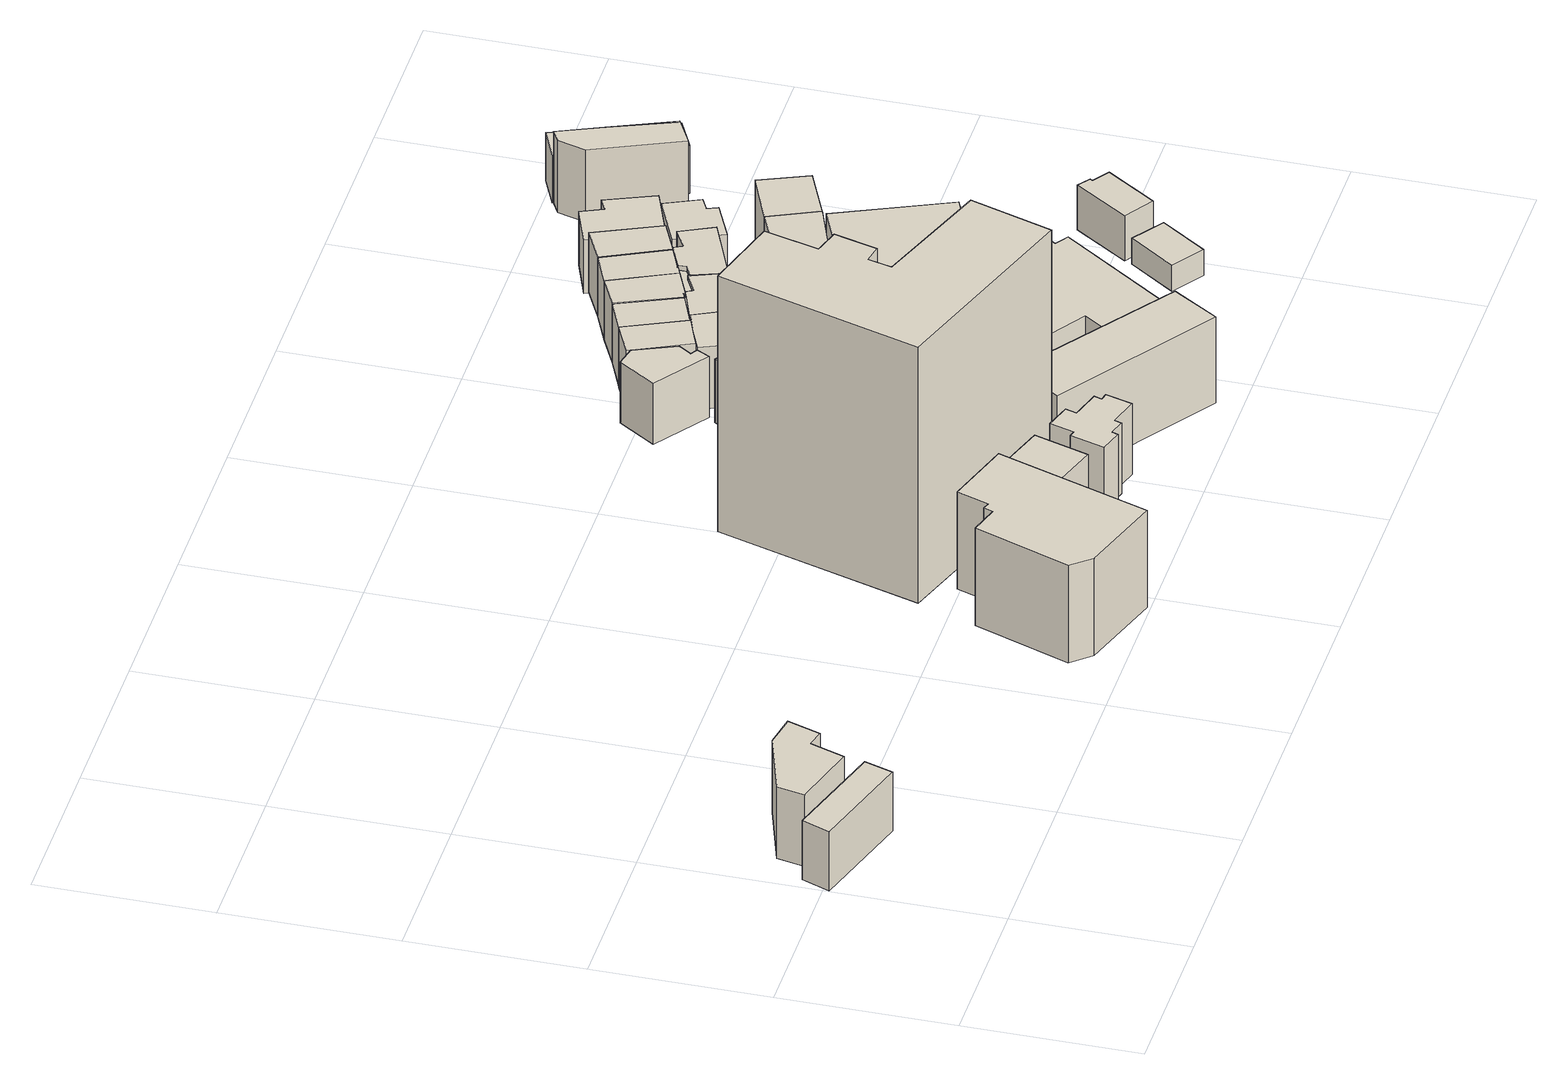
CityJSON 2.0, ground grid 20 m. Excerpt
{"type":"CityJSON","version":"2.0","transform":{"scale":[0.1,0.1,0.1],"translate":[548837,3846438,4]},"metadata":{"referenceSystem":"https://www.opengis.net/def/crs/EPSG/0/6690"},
"CityObjects":{
"building1":{"type":"Building","attributes":{"計測周辺長":32.54,"1/2500図郭":2,"区名":"東淀川区","町丁目名称":"相川１丁目","街区番号":10,"class":"3001","usage":"411","measuredHeight":7.5,"storeysAboveGround":2,"BuildingDetailAttribute.buildingRoofEdgeArea":43.2,"BuildingDetailAttribute.buildingStructureType":"601","BuildingDetailAttribute.buildingStructureOrgType":"1","BuildingDetailAttribute.detailedUsage":"1110","BuildingDetailAttribute.specifiedBuildingCoverageRate":0.6,"BuildingDetailAttribute.surveyYear":2017,"BuildingRiverFloodingRiskAttribute.description":"1","BuildingRiverFloodingRiskAttribute.rank":"2","BuildingRiverFloodingRiskAttribute.depth":2.46,"BuildingRiverFloodingRiskAttribute.adminType":"1","BuildingRiverFloodingRiskAttribute.scale":"2","BuildingRiverFloodingRiskAttribute.duration":167.23,"BuildingIDAttribute.prefecture":"27","BuildingIDAttribute.city":"27114"},"geometry":[{"type":"Solid","lod":"1","boundaries":[[[[0,1,2,3]],[[2,4,5,3]],[[1,6,4,2]],[[0,7,6,1]],[[3,5,7,0]],[[4,6,7,5]]]]}]},
"building2":{"type":"Building","attributes":{"計測周辺長":33.9,"1/2500図郭":2,"区名":"東淀川区","町丁目名称":"相川１丁目","街区番号":10,"class":"3002","usage":"411","measuredHeight":9.1,"storeysAboveGround":3,"BuildingDetailAttribute.buildingRoofEdgeArea":59.57,"BuildingDetailAttribute.buildingStructureType":"603","BuildingDetailAttribute.buildingStructureOrgType":"3","BuildingDetailAttribute.detailedUsage":"1110","BuildingDetailAttribute.specifiedBuildingCoverageRate":0.6,"BuildingDetailAttribute.surveyYear":2017,"BuildingRiverFloodingRiskAttribute.description":"1","BuildingRiverFloodingRiskAttribute.rank":"2","BuildingRiverFloodingRiskAttribute.depth":2.46,"BuildingRiverFloodingRiskAttribute.adminType":"1","BuildingRiverFloodingRiskAttribute.scale":"2","BuildingRiverFloodingRiskAttribute.duration":167.23,"BuildingIDAttribute.prefecture":"27","BuildingIDAttribute.city":"27114"},"geometry":[{"type":"Solid","lod":"1","boundaries":[[[[8,9,10,11,12,13,14]],[[13,15,16,14]],[[12,17,15,13]],[[11,18,17,12]],[[10,19,18,11]],[[9,20,19,10]],[[8,21,20,9]],[[14,16,21,8]],[[15,17,18,19,20,21,16]]]]}]},
"building3":{"type":"Building","attributes":{"計測周辺長":61.38,"1/2500図郭":2,"区名":"東淀川区","町丁目名称":"相川２丁目","街区番号":23,"class":"3002","usage":"412","measuredHeight":12.4,"storeysAboveGround":4,"BuildingDetailAttribute.buildingRoofEdgeArea":212.3,"BuildingDetailAttribute.buildingStructureType":"603","BuildingDetailAttribute.buildingStructureOrgType":"3","BuildingDetailAttribute.detailedUsage":"1130","BuildingDetailAttribute.specifiedBuildingCoverageRate":0.6,"BuildingDetailAttribute.surveyYear":2017,"BuildingRiverFloodingRiskAttribute.description":"1","BuildingRiverFloodingRiskAttribute.rank":"2","BuildingRiverFloodingRiskAttribute.depth":2.95,"BuildingRiverFloodingRiskAttribute.adminType":"1","BuildingRiverFloodingRiskAttribute.scale":"2","BuildingRiverFloodingRiskAttribute.duration":176.85,"BuildingIDAttribute.prefecture":"27","BuildingIDAttribute.city":"27114"},"geometry":[{"type":"Solid","lod":"1","boundaries":[[[[22,23,24,25,26,27,28,29,30]],[[29,31,32,30]],[[28,33,31,29]],[[27,34,33,28]],[[26,35,34,27]],[[25,36,35,26]],[[24,37,36,25]],[[23,38,37,24]],[[22,39,38,23]],[[30,32,39,22]],[[31,33,34,35,36,37,38,39,32]]]]}]},
"building4":{"type":"Building","attributes":{"計測周辺長":27.51,"1/2500図郭":2,"区名":"東淀川区","町丁目名称":"相川２丁目","街区番号":23,"class":"3001","usage":"411","measuredHeight":9.4,"storeysAboveGround":3,"BuildingDetailAttribute.buildingRoofEdgeArea":47.23,"BuildingDetailAttribute.buildingStructureType":"610","BuildingDetailAttribute.buildingStructureOrgType":"2","BuildingDetailAttribute.detailedUsage":"1110","BuildingDetailAttribute.specifiedBuildingCoverageRate":0.6,"BuildingDetailAttribute.surveyYear":2017,"BuildingRiverFloodingRiskAttribute.description":"1","BuildingRiverFloodingRiskAttribute.rank":"2","BuildingRiverFloodingRiskAttribute.depth":2.95,"BuildingRiverFloodingRiskAttribute.adminType":"1","BuildingRiverFloodingRiskAttribute.scale":"2","BuildingRiverFloodingRiskAttribute.duration":176.85,"BuildingIDAttribute.prefecture":"27","BuildingIDAttribute.city":"27114"},"geometry":[{"type":"Solid","lod":"1","boundaries":[[[[40,41,42,43]],[[42,44,45,43]],[[41,46,44,42]],[[40,47,46,41]],[[43,45,47,40]],[[44,46,47,45]]]]}]},
"building5":{"type":"Building","attributes":{"計測周辺長":103.84,"1/2500図郭":2,"区名":"東淀川区","町丁目名称":"相川２丁目","街区番号":23,"class":"3002","usage":"412","measuredHeight":32.6,"storeysAboveGround":7,"BuildingDetailAttribute.buildingRoofEdgeArea":420.22,"BuildingDetailAttribute.buildingStructureType":"603","BuildingDetailAttribute.buildingStructureOrgType":"3","BuildingDetailAttribute.detailedUsage":"1130","BuildingDetailAttribute.specifiedBuildingCoverageRate":0.6,"BuildingDetailAttribute.surveyYear":2017,"BuildingRiverFloodingRiskAttribute.description":"1","BuildingRiverFloodingRiskAttribute.rank":"2","BuildingRiverFloodingRiskAttribute.depth":2.82,"BuildingRiverFloodingRiskAttribute.adminType":"1","BuildingRiverFloodingRiskAttribute.scale":"2","BuildingRiverFloodingRiskAttribute.duration":172.45,"BuildingIDAttribute.prefecture":"27","BuildingIDAttribute.city":"27114"},"geometry":[{"type":"Solid","lod":"1","boundaries":[[[[48,49,50,51,52,53,54,55,56,57]],[[56,58,59,57]],[[55,60,58,56]],[[54,61,60,55]],[[53,62,61,54]],[[52,63,62,53]],[[51,64,63,52]],[[50,65,64,51]],[[49,66,65,50]],[[48,67,66,49]],[[57,59,67,48]],[[58,60,61,62,63,64,65,66,67,59]]]]}]},
"building6":{"type":"Building","attributes":{"計測周辺長":30.79,"1/2500図郭":2,"区名":"東淀川区","町丁目名称":"相川２丁目","街区番号":23,"class":"3001","usage":"411","measuredHeight":9.1,"storeysAboveGround":3,"BuildingDetailAttribute.buildingRoofEdgeArea":42.51,"BuildingDetailAttribute.buildingStructureType":"610","BuildingDetailAttribute.buildingStructureOrgType":"2","BuildingDetailAttribute.detailedUsage":"1110","BuildingDetailAttribute.specifiedBuildingCoverageRate":0.6,"BuildingDetailAttribute.surveyYear":2017,"BuildingRiverFloodingRiskAttribute.description":"1","BuildingRiverFloodingRiskAttribute.rank":"2","BuildingRiverFloodingRiskAttribute.depth":2.62,"BuildingRiverFloodingRiskAttribute.adminType":"1","BuildingRiverFloodingRiskAttribute.scale":"2","BuildingRiverFloodingRiskAttribute.duration":159.2,"BuildingIDAttribute.prefecture":"27","BuildingIDAttribute.city":"27114"},"geometry":[{"type":"Solid","lod":"1","boundaries":[[[[68,69,70,71,72,73,74,75,76,77,78,79,80,81]],[[80,82,83,81]],[[79,84,82,80]],[[78,85,84,79]],[[77,86,85,78]],[[76,87,86,77]],[[75,88,87,76]],[[74,89,88,75]],[[73,90,89,74]],[[72,91,90,73]],[[71,92,91,72]],[[70,93,92,71]],[[69,94,93,70]],[[68,95,94,69]],[[81,83,95,68]],[[82,84,85,86,87,88,89,90,91,92,93,94,95,83]]]]}]},
"building7":{"type":"Building","attributes":{"計測周辺長":27.75,"1/2500図郭":2,"区名":"東淀川区","町丁目名称":"相川２丁目","街区番号":23,"class":"3001","usage":"411","measuredHeight":7.8,"storeysAboveGround":3,"BuildingDetailAttribute.buildingRoofEdgeArea":41.44,"BuildingDetailAttribute.buildingStructureType":"601","BuildingDetailAttribute.buildingStructureOrgType":"1","BuildingDetailAttribute.detailedUsage":"1110","BuildingDetailAttribute.specifiedBuildingCoverageRate":0.6,"BuildingDetailAttribute.surveyYear":2017,"BuildingRiverFloodingRiskAttribute.description":"1","BuildingRiverFloodingRiskAttribute.rank":"2","BuildingRiverFloodingRiskAttribute.depth":2.48,"BuildingRiverFloodingRiskAttribute.adminType":"1","BuildingRiverFloodingRiskAttribute.scale":"2","BuildingRiverFloodingRiskAttribute.duration":145.18,"BuildingIDAttribute.prefecture":"27","BuildingIDAttribute.city":"27114"},"geometry":[{"type":"Solid","lod":"1","boundaries":[[[[96,97,98,99]],[[98,100,101,99]],[[97,102,100,98]],[[96,103,102,97]],[[99,101,103,96]],[[100,102,103,101]]]]}]},
"building8":{"type":"Building","attributes":{"計測周辺長":56.74,"1/2500図郭":2,"区名":"東淀川区","町丁目名称":"相川２丁目","街区番号":23,"class":"3002","usage":"412","measuredHeight":11,"storeysAboveGround":4,"BuildingDetailAttribute.buildingRoofEdgeArea":141.84,"BuildingDetailAttribute.buildingStructureType":"603","BuildingDetailAttribute.buildingStructureOrgType":"3","BuildingDetailAttribute.detailedUsage":"1130","BuildingDetailAttribute.specifiedBuildingCoverageRate":0.6,"BuildingDetailAttribute.surveyYear":2017,"BuildingRiverFloodingRiskAttribute.description":"1","BuildingRiverFloodingRiskAttribute.rank":"2","BuildingRiverFloodingRiskAttribute.depth":2.62,"BuildingRiverFloodingRiskAttribute.adminType":"1","BuildingRiverFloodingRiskAttribute.scale":"2","BuildingRiverFloodingRiskAttribute.duration":159.2,"BuildingIDAttribute.prefecture":"27","BuildingIDAttribute.city":"27114"},"geometry":[{"type":"Solid","lod":"1","boundaries":[[[[104,105,106,107]],[[106,108,109,107]],[[105,110,108,106]],[[104,111,110,105]],[[107,109,111,104]],[[108,110,111,109]]]]}]},
"building9":{"type":"Building","attributes":{"計測周辺長":24.74,"1/2500図郭":2,"区名":"東淀川区","町丁目名称":"相川２丁目","街区番号":23,"class":"3001","usage":"411","measuredHeight":7.8,"storeysAboveGround":3,"BuildingDetailAttribute.buildingRoofEdgeArea":34.69,"BuildingDetailAttribute.buildingStructureType":"601","BuildingDetailAttribute.buildingStructureOrgType":"1","BuildingDetailAttribute.detailedUsage":"1110","BuildingDetailAttribute.specifiedBuildingCoverageRate":0.6,"BuildingDetailAttribute.surveyYear":2017,"BuildingRiverFloodingRiskAttribute.description":"1","BuildingRiverFloodingRiskAttribute.rank":"2","BuildingRiverFloodingRiskAttribute.depth":2.55,"BuildingRiverFloodingRiskAttribute.adminType":"1","BuildingRiverFloodingRiskAttribute.scale":"2","BuildingRiverFloodingRiskAttribute.duration":152.02,"BuildingIDAttribute.prefecture":"27","BuildingIDAttribute.city":"27114"},"geometry":[{"type":"Solid","lod":"1","boundaries":[[[[112,113,114,115,116,117,118]],[[117,119,120,118]],[[116,121,119,117]],[[115,122,121,116]],[[114,123,122,115]],[[113,124,123,114]],[[112,125,124,113]],[[118,120,125,112]],[[119,121,122,123,124,125,120]]]]}]},
"building10":{"type":"Building","attributes":{"計測周辺長":27.75,"1/2500図郭":2,"区名":"東淀川区","町丁目名称":"相川２丁目","街区番号":23,"class":"3001","usage":"411","measuredHeight":8,"storeysAboveGround":3,"BuildingDetailAttribute.buildingRoofEdgeArea":43.68,"BuildingDetailAttribute.buildingStructureType":"601","BuildingDetailAttribute.buildingStructureOrgType":"1","BuildingDetailAttribute.detailedUsage":"1110","BuildingDetailAttribute.specifiedBuildingCoverageRate":0.6,"BuildingDetailAttribute.surveyYear":2017,"BuildingRiverFloodingRiskAttribute.description":"1","BuildingRiverFloodingRiskAttribute.rank":"2","BuildingRiverFloodingRiskAttribute.depth":2.48,"BuildingRiverFloodingRiskAttribute.adminType":"1","BuildingRiverFloodingRiskAttribute.scale":"2","BuildingRiverFloodingRiskAttribute.duration":145.18,"BuildingIDAttribute.prefecture":"27","BuildingIDAttribute.city":"27114"},"geometry":[{"type":"Solid","lod":"1","boundaries":[[[[126,127,128,129,130,131,132,133,134,135,136]],[[135,137,138,136]],[[134,139,137,135]],[[133,140,139,134]],[[132,141,140,133]],[[131,142,141,132]],[[130,143,142,131]],[[129,144,143,130]],[[128,145,144,129]],[[127,146,145,128]],[[126,147,146,127]],[[136,138,147,126]],[[137,139,140,141,142,143,144,145,146,147,138]]]]}]},
"building11":{"type":"Building","attributes":{"計測周辺長":30.81,"1/2500図郭":2,"区名":"東淀川区","町丁目名称":"相川２丁目","街区番号":23,"class":"3001","usage":"411","measuredHeight":7.9,"storeysAboveGround":3,"BuildingDetailAttribute.buildingRoofEdgeArea":53.38,"BuildingDetailAttribute.buildingStructureType":"601","BuildingDetailAttribute.buildingStructureOrgType":"1","BuildingDetailAttribute.detailedUsage":"1110","BuildingDetailAttribute.specifiedBuildingCoverageRate":0.6,"BuildingDetailAttribute.surveyYear":2017,"BuildingRiverFloodingRiskAttribute.description":"1","BuildingRiverFloodingRiskAttribute.rank":"2","BuildingRiverFloodingRiskAttribute.depth":2.48,"BuildingRiverFloodingRiskAttribute.adminType":"1","BuildingRiverFloodingRiskAttribute.scale":"2","BuildingRiverFloodingRiskAttribute.duration":145.18,"BuildingIDAttribute.prefecture":"27","BuildingIDAttribute.city":"27114"},"geometry":[{"type":"Solid","lod":"1","boundaries":[[[[148,149,150,151,152,153]],[[152,154,155,153]],[[151,156,154,152]],[[150,157,156,151]],[[149,158,157,150]],[[148,159,158,149]],[[153,155,159,148]],[[154,156,157,158,159,155]]]]}]},
"building12":{"type":"Building","attributes":{"計測周辺長":23.54,"1/2500図郭":2,"区名":"東淀川区","町丁目名称":"相川２丁目","街区番号":23,"class":"3001","usage":"411","measuredHeight":7.7,"storeysAboveGround":3,"BuildingDetailAttribute.buildingRoofEdgeArea":32.24,"BuildingDetailAttribute.buildingStructureType":"601","BuildingDetailAttribute.buildingStructureOrgType":"1","BuildingDetailAttribute.detailedUsage":"1110","BuildingDetailAttribute.specifiedBuildingCoverageRate":0.6,"BuildingDetailAttribute.surveyYear":2017,"BuildingRiverFloodingRiskAttribute.description":"1","BuildingRiverFloodingRiskAttribute.rank":"2","BuildingRiverFloodingRiskAttribute.depth":2.55,"BuildingRiverFloodingRiskAttribute.adminType":"1","BuildingRiverFloodingRiskAttribute.scale":"2","BuildingRiverFloodingRiskAttribute.duration":152.02,"BuildingIDAttribute.prefecture":"27","BuildingIDAttribute.city":"27114"},"geometry":[{"type":"Solid","lod":"1","boundaries":[[[[160,161,162,163,164]],[[163,165,166,164]],[[162,167,165,163]],[[161,168,167,162]],[[160,169,168,161]],[[164,166,169,160]],[[165,167,168,169,166]]]]}]},
"building13":{"type":"Building","attributes":{"計測周辺長":25.63,"1/2500図郭":2,"区名":"東淀川区","町丁目名称":"相川２丁目","街区番号":23,"class":"3001","usage":"411","measuredHeight":7.9,"storeysAboveGround":3,"BuildingDetailAttribute.buildingRoofEdgeArea":42.28,"BuildingDetailAttribute.buildingStructureType":"601","BuildingDetailAttribute.buildingStructureOrgType":"1","BuildingDetailAttribute.detailedUsage":"1110","BuildingDetailAttribute.specifiedBuildingCoverageRate":0.6,"BuildingDetailAttribute.surveyYear":2017,"BuildingRiverFloodingRiskAttribute.description":"1","BuildingRiverFloodingRiskAttribute.rank":"2","BuildingRiverFloodingRiskAttribute.depth":2.55,"BuildingRiverFloodingRiskAttribute.adminType":"1","BuildingRiverFloodingRiskAttribute.scale":"2","BuildingRiverFloodingRiskAttribute.duration":152.02,"BuildingIDAttribute.prefecture":"27","BuildingIDAttribute.city":"27114"},"geometry":[{"type":"Solid","lod":"1","boundaries":[[[[170,171,172,173,174,175,176,177,178]],[[177,179,180,178]],[[176,181,179,177]],[[175,182,181,176]],[[174,183,182,175]],[[173,184,183,174]],[[172,185,184,173]],[[171,186,185,172]],[[170,187,186,171]],[[178,180,187,170]],[[179,181,182,183,184,185,186,187,180]]]]}]},
"building14":{"type":"Building","attributes":{"計測周辺長":99.12,"1/2500図郭":2,"区名":"東淀川区","町丁目名称":"相川２丁目","街区番号":23,"class":"3002","usage":"412","measuredHeight":9.7,"storeysAboveGround":4,"BuildingDetailAttribute.buildingRoofEdgeArea":322.38,"BuildingDetailAttribute.buildingStructureType":"603","BuildingDetailAttribute.buildingStructureOrgType":"3","BuildingDetailAttribute.detailedUsage":"1130","BuildingDetailAttribute.specifiedBuildingCoverageRate":0.6,"BuildingDetailAttribute.surveyYear":2017,"BuildingRiverFloodingRiskAttribute.description":"1","BuildingRiverFloodingRiskAttribute.rank":"2","BuildingRiverFloodingRiskAttribute.depth":2.66,"BuildingRiverFloodingRiskAttribute.adminType":"1","BuildingRiverFloodingRiskAttribute.scale":"2","BuildingRiverFloodingRiskAttribute.duration":161.52,"BuildingIDAttribute.prefecture":"27","BuildingIDAttribute.city":"27114"},"geometry":[{"type":"Solid","lod":"1","boundaries":[[[[188,189,190,191,192,193,194,195,196,197,198,199,200,201,202,203]],[[202,204,205,203]],[[201,206,204,202]],[[200,207,206,201]],[[199,208,207,200]],[[198,209,208,199]],[[197,210,209,198]],[[196,211,210,197]],[[195,212,211,196]],[[194,213,212,195]],[[193,214,213,194]],[[192,215,214,193]],[[191,216,215,192]],[[190,217,216,191]],[[189,218,217,190]],[[188,219,218,189]],[[203,205,219,188]],[[204,206,207,208,209,210,211,212,213,214,215,216,217,218,219,205]]]]}]},
"building15":{"type":"Building","attributes":{"計測周辺長":30.32,"1/2500図郭":2,"区名":"東淀川区","町丁目名称":"相川２丁目","街区番号":23,"class":"3001","usage":"411","measuredHeight":7.5,"storeysAboveGround":3,"BuildingDetailAttribute.buildingRoofEdgeArea":33.68,"BuildingDetailAttribute.buildingStructureType":"601","BuildingDetailAttribute.buildingStructureOrgType":"1","BuildingDetailAttribute.detailedUsage":"1110","BuildingDetailAttribute.specifiedBuildingCoverageRate":0.6,"BuildingDetailAttribute.surveyYear":2017,"BuildingRiverFloodingRiskAttribute.description":"1","BuildingRiverFloodingRiskAttribute.rank":"2","BuildingRiverFloodingRiskAttribute.depth":2.55,"BuildingRiverFloodingRiskAttribute.adminType":"1","BuildingRiverFloodingRiskAttribute.scale":"2","BuildingRiverFloodingRiskAttribute.duration":152.02,"BuildingIDAttribute.prefecture":"27","BuildingIDAttribute.city":"27114"},"geometry":[{"type":"Solid","lod":"1","boundaries":[[[[220,221,178,222,223]],[[222,224,225,223]],[[178,226,224,222]],[[221,227,226,178]],[[220,228,227,221]],[[223,225,228,220]],[[224,226,227,228,225]]]]}]},
"building16":{"type":"Building","attributes":{"class":"3001","measuredHeight":7.4,"BuildingDetailAttribute.specifiedBuildingCoverageRate":0.6,"BuildingDetailAttribute.surveyYear":2017,"BuildingRiverFloodingRiskAttribute.description":"1","BuildingRiverFloodingRiskAttribute.rank":"2","BuildingRiverFloodingRiskAttribute.depth":2.55,"BuildingRiverFloodingRiskAttribute.adminType":"1","BuildingRiverFloodingRiskAttribute.scale":"2","BuildingRiverFloodingRiskAttribute.duration":152.02,"BuildingIDAttribute.prefecture":"27","BuildingIDAttribute.city":"27114"},"geometry":[{"type":"Solid","lod":"1","boundaries":[[[[229,230,231,232,233]],[[232,227,228,233]],[[231,226,227,232]],[[230,234,226,231]],[[229,235,234,230]],[[233,228,235,229]],[[227,226,234,235,228]]]]}]},
"building17":{"type":"Building","attributes":{"計測周辺長":27.04,"1/2500図郭":2,"区名":"東淀川区","町丁目名称":"相川２丁目","街区番号":23,"class":"3001","usage":"411","measuredHeight":8,"storeysAboveGround":3,"BuildingDetailAttribute.buildingRoofEdgeArea":45.06,"BuildingDetailAttribute.buildingStructureType":"601","BuildingDetailAttribute.buildingStructureOrgType":"1","BuildingDetailAttribute.detailedUsage":"1110","BuildingDetailAttribute.specifiedBuildingCoverageRate":0.6,"BuildingDetailAttribute.surveyYear":2017,"BuildingRiverFloodingRiskAttribute.description":"1","BuildingRiverFloodingRiskAttribute.rank":"2","BuildingRiverFloodingRiskAttribute.depth":2.48,"BuildingRiverFloodingRiskAttribute.adminType":"1","BuildingRiverFloodingRiskAttribute.scale":"2","BuildingRiverFloodingRiskAttribute.duration":145.18,"BuildingIDAttribute.prefecture":"27","BuildingIDAttribute.city":"27114"},"geometry":[{"type":"Solid","lod":"1","boundaries":[[[[236,237,238,239]],[[238,240,241,239]],[[237,242,240,238]],[[236,243,242,237]],[[239,241,243,236]],[[240,242,243,241]]]]}]},
"building18":{"type":"Building","attributes":{"計測周辺長":26.14,"1/2500図郭":2,"区名":"東淀川区","町丁目名称":"相川２丁目","街区番号":23,"class":"3001","usage":"411","measuredHeight":7.7,"storeysAboveGround":3,"BuildingDetailAttribute.buildingRoofEdgeArea":32.62,"BuildingDetailAttribute.buildingStructureType":"601","BuildingDetailAttribute.buildingStructureOrgType":"1","BuildingDetailAttribute.detailedUsage":"1110","BuildingDetailAttribute.specifiedBuildingCoverageRate":0.6,"BuildingDetailAttribute.surveyYear":2017,"BuildingRiverFloodingRiskAttribute.description":"1","BuildingRiverFloodingRiskAttribute.rank":"2","BuildingRiverFloodingRiskAttribute.depth":2.55,"BuildingRiverFloodingRiskAttribute.adminType":"1","BuildingRiverFloodingRiskAttribute.scale":"2","BuildingRiverFloodingRiskAttribute.duration":152.02,"BuildingIDAttribute.prefecture":"27","BuildingIDAttribute.city":"27114"},"geometry":[{"type":"Solid","lod":"1","boundaries":[[[[244,245,246,247,248,249,250,251,252,230,229]],[[230,253,254,229]],[[252,255,253,230]],[[251,256,255,252]],[[250,257,256,251]],[[249,258,257,250]],[[248,259,258,249]],[[247,260,259,248]],[[246,261,260,247]],[[245,262,261,246]],[[244,263,262,245]],[[229,254,263,244]],[[253,255,256,257,258,259,260,261,262,263,254]]]]}]},
"building19":{"type":"Building","attributes":{"class":"3003","BuildingDetailAttribute.specifiedBuildingCoverageRate":0.6,"BuildingDetailAttribute.surveyYear":2017,"BuildingRiverFloodingRiskAttribute.description":"1","BuildingRiverFloodingRiskAttribute.rank":"2","BuildingRiverFloodingRiskAttribute.depth":2.48,"BuildingRiverFloodingRiskAttribute.adminType":"1","BuildingRiverFloodingRiskAttribute.scale":"2","BuildingRiverFloodingRiskAttribute.duration":145.18,"BuildingIDAttribute.prefecture":"27","BuildingIDAttribute.city":"27114"},"geometry":[{"type":"Solid","lod":"1","boundaries":[[[[264,265,266,267,268,269]],[[268,270,271,269]],[[267,272,270,268]],[[266,273,272,267]],[[265,274,273,266]],[[264,275,274,265]],[[269,271,275,264]],[[270,272,273,274,275,271]]]]}]},
"building20":{"type":"Building","attributes":{"class":"3001","BuildingDetailAttribute.specifiedBuildingCoverageRate":0.6,"BuildingDetailAttribute.surveyYear":2017,"BuildingRiverFloodingRiskAttribute.description":"1","BuildingRiverFloodingRiskAttribute.rank":"2","BuildingRiverFloodingRiskAttribute.depth":2.52,"BuildingRiverFloodingRiskAttribute.adminType":"1","BuildingRiverFloodingRiskAttribute.scale":"2","BuildingRiverFloodingRiskAttribute.duration":149.13,"BuildingIDAttribute.prefecture":"27","BuildingIDAttribute.city":"27114"},"geometry":[{"type":"Solid","lod":"1","boundaries":[[[[276,277,278,279]],[[278,280,281,279]],[[277,282,280,278]],[[276,283,282,277]],[[279,281,283,276]],[[280,282,283,281]]]]}]},
"building21":{"type":"Building","attributes":{"計測周辺長":24.27,"1/2500図郭":2,"区名":"東淀川区","町丁目名称":"相川２丁目","街区番号":23,"class":"3001","usage":"411","measuredHeight":7.6,"storeysAboveGround":3,"BuildingDetailAttribute.buildingRoofEdgeArea":33.39,"BuildingDetailAttribute.buildingStructureType":"601","BuildingDetailAttribute.buildingStructureOrgType":"1","BuildingDetailAttribute.detailedUsage":"1110","BuildingDetailAttribute.specifiedBuildingCoverageRate":0.6,"BuildingDetailAttribute.surveyYear":2017,"BuildingRiverFloodingRiskAttribute.description":"1","BuildingRiverFloodingRiskAttribute.rank":"2","BuildingRiverFloodingRiskAttribute.depth":2.55,"BuildingRiverFloodingRiskAttribute.adminType":"1","BuildingRiverFloodingRiskAttribute.scale":"2","BuildingRiverFloodingRiskAttribute.duration":152.02,"BuildingIDAttribute.prefecture":"27","BuildingIDAttribute.city":"27114"},"geometry":[{"type":"Solid","lod":"1","boundaries":[[[[284,285,286,220,223,287]],[[223,288,289,287]],[[220,290,288,223]],[[286,291,290,220]],[[285,292,291,286]],[[284,293,292,285]],[[287,289,293,284]],[[288,290,291,292,293,289]]]]}]},
"building22":{"type":"Building","attributes":{"計測周辺長":26.14,"1/2500図郭":2,"区名":"東淀川区","町丁目名称":"相川２丁目","街区番号":23,"class":"3001","usage":"411","measuredHeight":7.1,"storeysAboveGround":3,"BuildingDetailAttribute.buildingRoofEdgeArea":32.62,"BuildingDetailAttribute.buildingStructureType":"601","BuildingDetailAttribute.buildingStructureOrgType":"1","BuildingDetailAttribute.detailedUsage":"1110","BuildingDetailAttribute.specifiedBuildingCoverageRate":0.6,"BuildingDetailAttribute.surveyYear":2017,"BuildingRiverFloodingRiskAttribute.description":"1","BuildingRiverFloodingRiskAttribute.rank":"2","BuildingRiverFloodingRiskAttribute.depth":2.55,"BuildingRiverFloodingRiskAttribute.adminType":"1","BuildingRiverFloodingRiskAttribute.scale":"2","BuildingRiverFloodingRiskAttribute.duration":152.02,"BuildingIDAttribute.prefecture":"27","BuildingIDAttribute.city":"27114"},"geometry":[{"type":"Solid","lod":"1","boundaries":[[[[294,295,247,246,245,244,296]],[[244,297,298,296]],[[245,299,297,244]],[[246,300,299,245]],[[247,301,300,246]],[[295,302,301,247]],[[294,303,302,295]],[[296,298,303,294]],[[297,299,300,301,302,303,298]]]]}]},
"building23":{"type":"Building","attributes":{"計測周辺長":22.55,"1/2500図郭":2,"区名":"東淀川区","町丁目名称":"相川２丁目","街区番号":23,"class":"3001","usage":"411","measuredHeight":8.1,"storeysAboveGround":3,"BuildingDetailAttribute.buildingRoofEdgeArea":33.22,"BuildingDetailAttribute.buildingStructureType":"601","BuildingDetailAttribute.buildingStructureOrgType":"1","BuildingDetailAttribute.detailedUsage":"1110","BuildingDetailAttribute.specifiedBuildingCoverageRate":0.6,"BuildingDetailAttribute.surveyYear":2017,"BuildingRiverFloodingRiskAttribute.description":"1","BuildingRiverFloodingRiskAttribute.rank":"2","BuildingRiverFloodingRiskAttribute.depth":2.48,"BuildingRiverFloodingRiskAttribute.adminType":"1","BuildingRiverFloodingRiskAttribute.scale":"2","BuildingRiverFloodingRiskAttribute.duration":145.18,"BuildingIDAttribute.prefecture":"27","BuildingIDAttribute.city":"27114"},"geometry":[{"type":"Solid","lod":"1","boundaries":[[[[304,238,305,306,307]],[[306,308,309,307]],[[305,310,308,306]],[[238,311,310,305]],[[304,312,311,238]],[[307,309,312,304]],[[308,310,311,312,309]]]]}]},
"building24":{"type":"Building","attributes":{"計測周辺長":24.62,"1/2500図郭":2,"区名":"東淀川区","町丁目名称":"相川２丁目","街区番号":23,"class":"3001","usage":"411","measuredHeight":7.5,"storeysAboveGround":3,"BuildingDetailAttribute.buildingRoofEdgeArea":34.69,"BuildingDetailAttribute.buildingStructureType":"601","BuildingDetailAttribute.buildingStructureOrgType":"1","BuildingDetailAttribute.detailedUsage":"1110","BuildingDetailAttribute.specifiedBuildingCoverageRate":0.6,"BuildingDetailAttribute.surveyYear":2017,"BuildingRiverFloodingRiskAttribute.description":"1","BuildingRiverFloodingRiskAttribute.rank":"2","BuildingRiverFloodingRiskAttribute.depth":2.55,"BuildingRiverFloodingRiskAttribute.adminType":"1","BuildingRiverFloodingRiskAttribute.scale":"2","BuildingRiverFloodingRiskAttribute.duration":152.02,"BuildingIDAttribute.prefecture":"27","BuildingIDAttribute.city":"27114"},"geometry":[{"type":"Solid","lod":"1","boundaries":[[[[313,314,315,284,287,316]],[[287,317,318,316]],[[284,319,317,287]],[[315,320,319,284]],[[314,321,320,315]],[[313,322,321,314]],[[316,318,322,313]],[[317,319,320,321,322,318]]]]}]},
"building25":{"type":"Building","attributes":{"計測周辺長":26.31,"1/2500図郭":2,"区名":"東淀川区","町丁目名称":"相川２丁目","街区番号":23,"class":"3001","usage":"411","measuredHeight":7.7,"storeysAboveGround":3,"BuildingDetailAttribute.buildingRoofEdgeArea":36.92,"BuildingDetailAttribute.buildingStructureType":"601","BuildingDetailAttribute.buildingStructureOrgType":"1","BuildingDetailAttribute.detailedUsage":"1110","BuildingDetailAttribute.specifiedBuildingCoverageRate":0.6,"BuildingDetailAttribute.surveyYear":2017,"BuildingRiverFloodingRiskAttribute.description":"1","BuildingRiverFloodingRiskAttribute.rank":"2","BuildingRiverFloodingRiskAttribute.depth":2.6,"BuildingRiverFloodingRiskAttribute.adminType":"1","BuildingRiverFloodingRiskAttribute.scale":"2","BuildingRiverFloodingRiskAttribute.duration":156.68,"BuildingIDAttribute.prefecture":"27","BuildingIDAttribute.city":"27114"},"geometry":[{"type":"Solid","lod":"1","boundaries":[[[[323,324,325,326,249,247,295,294]],[[295,327,328,294]],[[247,260,327,295]],[[249,258,260,247]],[[326,329,258,249]],[[325,330,329,326]],[[324,331,330,325]],[[323,332,331,324]],[[294,328,332,323]],[[327,260,258,329,330,331,332,328]]]]}]},
"building26":{"type":"Building","attributes":{"計測周辺長":24.92,"1/2500図郭":2,"区名":"東淀川区","町丁目名称":"相川２丁目","街区番号":23,"class":"3001","usage":"411","measuredHeight":7.6,"storeysAboveGround":3,"BuildingDetailAttribute.buildingRoofEdgeArea":35.46,"BuildingDetailAttribute.buildingStructureType":"601","BuildingDetailAttribute.buildingStructureOrgType":"1","BuildingDetailAttribute.detailedUsage":"1110","BuildingDetailAttribute.specifiedBuildingCoverageRate":0.6,"BuildingDetailAttribute.surveyYear":2017,"BuildingRiverFloodingRiskAttribute.description":"1","BuildingRiverFloodingRiskAttribute.rank":"2","BuildingRiverFloodingRiskAttribute.depth":2.6,"BuildingRiverFloodingRiskAttribute.adminType":"1","BuildingRiverFloodingRiskAttribute.scale":"2","BuildingRiverFloodingRiskAttribute.duration":156.68,"BuildingIDAttribute.prefecture":"27","BuildingIDAttribute.city":"27114"},"geometry":[{"type":"Solid","lod":"1","boundaries":[[[[333,313,316,334]],[[316,335,336,334]],[[313,337,335,316]],[[333,338,337,313]],[[334,336,338,333]],[[335,337,338,336]]]]}]},
"building27":{"type":"Building","attributes":{"計測周辺長":26.73,"1/2500図郭":2,"区名":"東淀川区","町丁目名称":"相川２丁目","街区番号":23,"class":"3001","usage":"411","measuredHeight":7.9,"storeysAboveGround":3,"BuildingDetailAttribute.buildingRoofEdgeArea":44.09,"BuildingDetailAttribute.buildingStructureType":"601","BuildingDetailAttribute.buildingStructureOrgType":"1","BuildingDetailAttribute.detailedUsage":"1110","BuildingDetailAttribute.specifiedBuildingCoverageRate":0.6,"BuildingDetailAttribute.surveyYear":2017,"BuildingRiverFloodingRiskAttribute.description":"1","BuildingRiverFloodingRiskAttribute.rank":"2","BuildingRiverFloodingRiskAttribute.depth":2.52,"BuildingRiverFloodingRiskAttribute.adminType":"1","BuildingRiverFloodingRiskAttribute.scale":"2","BuildingRiverFloodingRiskAttribute.duration":149.13,"BuildingIDAttribute.prefecture":"27","BuildingIDAttribute.city":"27114"},"geometry":[{"type":"Solid","lod":"1","boundaries":[[[[339,304,307,340]],[[307,341,342,340]],[[304,343,341,307]],[[339,344,343,304]],[[340,342,344,339]],[[341,343,344,342]]]]}]},
"building28":{"type":"Building","attributes":{"class":"3001","measuredHeight":7.2,"BuildingDetailAttribute.specifiedBuildingCoverageRate":0.6,"BuildingDetailAttribute.surveyYear":2017,"BuildingRiverFloodingRiskAttribute.description":"1","BuildingRiverFloodingRiskAttribute.rank":"2","BuildingRiverFloodingRiskAttribute.depth":2.52,"BuildingRiverFloodingRiskAttribute.adminType":"1","BuildingRiverFloodingRiskAttribute.scale":"2","BuildingRiverFloodingRiskAttribute.duration":149.13,"BuildingIDAttribute.prefecture":"27","BuildingIDAttribute.city":"27114"},"geometry":[{"type":"Solid","lod":"1","boundaries":[[[[345,346,347,348,349,350,351,352]],[[351,353,354,352]],[[350,355,353,351]],[[349,356,355,350]],[[348,357,356,349]],[[347,358,357,348]],[[346,359,358,347]],[[345,360,359,346]],[[352,354,360,345]],[[353,355,356,357,358,359,360,354]]]]}]},
"building29":{"type":"Building","attributes":{"class":"3001","measuredHeight":3.4,"BuildingDetailAttribute.specifiedBuildingCoverageRate":0.6,"BuildingDetailAttribute.surveyYear":2017,"BuildingRiverFloodingRiskAttribute.description":"1","BuildingRiverFloodingRiskAttribute.rank":"2","BuildingRiverFloodingRiskAttribute.depth":2.66,"BuildingRiverFloodingRiskAttribute.adminType":"1","BuildingRiverFloodingRiskAttribute.scale":"2","BuildingRiverFloodingRiskAttribute.duration":161.52,"BuildingIDAttribute.prefecture":"27","BuildingIDAttribute.city":"27114"},"geometry":[{"type":"Solid","lod":"1","boundaries":[[[[361,362,363,364]],[[363,365,366,364]],[[362,367,365,363]],[[361,368,367,362]],[[364,366,368,361]],[[365,367,368,366]]]]}]},
"building30":{"type":"Building","attributes":{"計測周辺長":24.63,"1/2500図郭":2,"区名":"東淀川区","町丁目名称":"相川２丁目","街区番号":23,"class":"3001","usage":"411","measuredHeight":6.8,"storeysAboveGround":2,"BuildingDetailAttribute.buildingRoofEdgeArea":35.72,"BuildingDetailAttribute.buildingStructureType":"601","BuildingDetailAttribute.buildingStructureOrgType":"1","BuildingDetailAttribute.detailedUsage":"1110","BuildingDetailAttribute.specifiedBuildingCoverageRate":0.6,"BuildingDetailAttribute.surveyYear":2017,"BuildingRiverFloodingRiskAttribute.description":"1","BuildingRiverFloodingRiskAttribute.rank":"2","BuildingRiverFloodingRiskAttribute.depth":2.6,"BuildingRiverFloodingRiskAttribute.adminType":"1","BuildingRiverFloodingRiskAttribute.scale":"2","BuildingRiverFloodingRiskAttribute.duration":156.68,"BuildingIDAttribute.prefecture":"27","BuildingIDAttribute.city":"27114"},"geometry":[{"type":"Solid","lod":"1","boundaries":[[[[369,370,371,372,373,374]],[[373,375,376,374]],[[372,377,375,373]],[[371,378,377,372]],[[370,379,378,371]],[[369,380,379,370]],[[374,376,380,369]],[[375,377,378,379,380,376]]]]}]},
"building31":{"type":"Building","attributes":{"計測周辺長":31.15,"1/2500図郭":2,"区名":"東淀川区","町丁目名称":"相川２丁目","街区番号":23,"class":"3001","usage":"411","measuredHeight":6.8,"storeysAboveGround":2,"BuildingDetailAttribute.buildingRoofEdgeArea":54.59,"BuildingDetailAttribute.buildingStructureType":"601","BuildingDetailAttribute.buildingStructureOrgType":"1","BuildingDetailAttribute.detailedUsage":"1110","BuildingDetailAttribute.specifiedBuildingCoverageRate":0.6,"BuildingDetailAttribute.surveyYear":2017,"BuildingRiverFloodingRiskAttribute.description":"1","BuildingRiverFloodingRiskAttribute.rank":"2","BuildingRiverFloodingRiskAttribute.depth":2.6,"BuildingRiverFloodingRiskAttribute.adminType":"1","BuildingRiverFloodingRiskAttribute.scale":"2","BuildingRiverFloodingRiskAttribute.duration":156.68,"BuildingIDAttribute.prefecture":"27","BuildingIDAttribute.city":"27114"},"geometry":[{"type":"Solid","lod":"1","boundaries":[[[[381,382,383,384,385,386,387]],[[386,388,389,387]],[[385,390,388,386]],[[384,391,390,385]],[[383,392,391,384]],[[382,393,392,383]],[[381,394,393,382]],[[387,389,394,381]],[[388,390,391,392,393,394,389]]]]}]},
"building32":{"type":"Building","attributes":{"計測周辺長":25.62,"1/2500図郭":2,"区名":"東淀川区","町丁目名称":"相川２丁目","街区番号":23,"class":"3001","usage":"411","measuredHeight":7.8,"storeysAboveGround":3,"BuildingDetailAttribute.buildingRoofEdgeArea":40.91,"BuildingDetailAttribute.buildingStructureType":"601","BuildingDetailAttribute.buildingStructureOrgType":"1","BuildingDetailAttribute.detailedUsage":"1110","BuildingDetailAttribute.specifiedBuildingCoverageRate":0.6,"BuildingDetailAttribute.surveyYear":2017,"BuildingRiverFloodingRiskAttribute.description":"1","BuildingRiverFloodingRiskAttribute.rank":"2","BuildingRiverFloodingRiskAttribute.depth":2.6,"BuildingRiverFloodingRiskAttribute.adminType":"1","BuildingRiverFloodingRiskAttribute.scale":"2","BuildingRiverFloodingRiskAttribute.duration":156.68,"BuildingIDAttribute.prefecture":"27","BuildingIDAttribute.city":"27114"},"geometry":[{"type":"Solid","lod":"1","boundaries":[[[[395,396,397,398]],[[397,399,400,398]],[[396,401,399,397]],[[395,402,401,396]],[[398,400,402,395]],[[399,401,402,400]]]]}]},
"building33":{"type":"Building","attributes":{"class":"3001","measuredHeight":5.7,"BuildingDetailAttribute.specifiedBuildingCoverageRate":0.6,"BuildingDetailAttribute.surveyYear":2017,"BuildingRiverFloodingRiskAttribute.description":"1","BuildingRiverFloodingRiskAttribute.rank":"2","BuildingRiverFloodingRiskAttribute.depth":2.66,"BuildingRiverFloodingRiskAttribute.adminType":"1","BuildingRiverFloodingRiskAttribute.scale":"2","BuildingRiverFloodingRiskAttribute.duration":161.52,"BuildingIDAttribute.prefecture":"27","BuildingIDAttribute.city":"27114"},"geometry":[{"type":"Solid","lod":"1","boundaries":[[[[403,404,405,406,407,408]],[[407,409,410,408]],[[406,411,409,407]],[[405,412,411,406]],[[404,413,412,405]],[[403,414,413,404]],[[408,410,414,403]],[[409,411,412,413,414,410]]]]}]},
"building34":{"type":"Building","attributes":{"計測周辺長":32.75,"1/2500図郭":2,"区名":"東淀川区","町丁目名称":"相川２丁目","街区番号":24,"class":"3002","usage":"412","measuredHeight":9.2,"storeysAboveGround":3,"BuildingDetailAttribute.buildingRoofEdgeArea":46.83,"BuildingDetailAttribute.buildingStructureType":"610","BuildingDetailAttribute.buildingStructureOrgType":"2","BuildingDetailAttribute.detailedUsage":"1130","BuildingDetailAttribute.specifiedBuildingCoverageRate":0.6,"BuildingDetailAttribute.surveyYear":2017,"BuildingRiverFloodingRiskAttribute.description":"1","BuildingRiverFloodingRiskAttribute.rank":"2","BuildingRiverFloodingRiskAttribute.depth":2.6,"BuildingRiverFloodingRiskAttribute.adminType":"1","BuildingRiverFloodingRiskAttribute.scale":"2","BuildingRiverFloodingRiskAttribute.duration":156.68,"BuildingIDAttribute.prefecture":"27","BuildingIDAttribute.city":"27114"},"geometry":[{"type":"Solid","lod":"1","boundaries":[[[[415,416,417,418,419,420]],[[419,421,422,420]],[[418,423,421,419]],[[417,424,423,418]],[[416,425,424,417]],[[415,426,425,416]],[[420,422,426,415]],[[421,423,424,425,426,422]]]]}]},
"building35":{"type":"Building","attributes":{"class":"3002","measuredHeight":9.2,"BuildingDetailAttribute.specifiedBuildingCoverageRate":0.6,"BuildingDetailAttribute.surveyYear":2017,"BuildingRiverFloodingRiskAttribute.description":"1","BuildingRiverFloodingRiskAttribute.rank":"2","BuildingRiverFloodingRiskAttribute.depth":2.6,"BuildingRiverFloodingRiskAttribute.adminType":"1","BuildingRiverFloodingRiskAttribute.scale":"2","BuildingRiverFloodingRiskAttribute.duration":156.68,"BuildingIDAttribute.prefecture":"27","BuildingIDAttribute.city":"27114"},"geometry":[{"type":"Solid","lod":"1","boundaries":[[[[420,427,415]],[[427,428,426,415]],[[420,422,428,427]],[[415,426,422,420]],[[428,422,426]]]]}]},
"building36":{"type":"Building","attributes":{"計測周辺長":37.41,"1/2500図郭":2,"区名":"東淀川区","町丁目名称":"相川２丁目","街区番号":24,"class":"3001","usage":"411","measuredHeight":6.1,"storeysAboveGround":2,"BuildingDetailAttribute.buildingRoofEdgeArea":61.36,"BuildingDetailAttribute.buildingStructureType":"610","BuildingDetailAttribute.buildingStructureOrgType":"2","BuildingDetailAttribute.detailedUsage":"1110","BuildingDetailAttribute.specifiedBuildingCoverageRate":0.6,"BuildingDetailAttribute.surveyYear":2017,"BuildingRiverFloodingRiskAttribute.description":"1","BuildingRiverFloodingRiskAttribute.rank":"2","BuildingRiverFloodingRiskAttribute.depth":2.6,"BuildingRiverFloodingRiskAttribute.adminType":"1","BuildingRiverFloodingRiskAttribute.scale":"2","BuildingRiverFloodingRiskAttribute.duration":156.68,"BuildingIDAttribute.prefecture":"27","BuildingIDAttribute.city":"27114"},"geometry":[{"type":"Solid","lod":"1","boundaries":[[[[429,430,415,427,420,431,432]],[[431,433,434,432]],[[420,435,433,431]],[[427,436,435,420]],[[415,437,436,427]],[[430,438,437,415]],[[429,439,438,430]],[[432,434,439,429]],[[433,435,436,437,438,439,434]]]]}]}
},
"vertices":[
[2,193,0],[15,226,0],[135,190,0],[124,157,0],[135,190,75],[124,157,75],[15,226,75],[2,193,75],
[37,229,1],[44,261,1],[124,287,1],[162,280,1],[149,242,1],[129,247,1],[115,207,1],[129,247,92],[115,207,92],[149,242,92],[162,280,92],[124,287,92],[44,261,92],[37,229,92],
[485,35,0],[465,58,0],[506,169,0],[540,159,0],[544,170,0],[552,167,0],[565,204,0],[643,180,0],[583,4,0],[643,180,124],[583,4,124],[565,204,124],[552,167,124],[544,170,124],[540,159,124],[506,169,124],[465,58,124],[485,35,124],
[634,121,4],[654,184,4],[722,162,4],[702,99,4],[722,162,97],[702,99,97],[654,184,97],[634,121,97],
[527,236,2],[599,471,2],[690,445,2],[673,382,2],[703,373,2],[689,323,2],[668,327,2],[661,300,2],[799,251,2],[768,156,2],[799,251,328],[768,156,328],[661,300,328],[668,327,328],[689,323,328],[703,373,328],[673,382,328],[690,445,328],[599,471,328],[527,236,328],
[769,88,7],[766,80,7],[748,85,7],[745,78,7],[719,86,7],[731,126,7],[738,124,7],[746,152,7],[776,143,7],[772,130,7],[806,120,7],[803,111,7],[812,109,7],[803,78,7],[812,109,97],[803,78,97],[803,111,97],[806,120,97],[772,130,97],[776,143,97],[746,152,97],[738,124,97],[731,126,97],[719,86,97],[745,78,97],[748,85,97],[766,80,97],[769,88,97],
[727,435,6],[750,473,6],[828,419,6],[805,381,6],[828,419,85],[805,381,85],[750,473,85],[727,435,85],
[773,151,4],[810,206,4],[988,81,4],[954,28,4],[988,81,114],[954,28,114],[810,206,114],[773,151,114],
[729,575,6],[758,618,6],[781,613,6],[801,566,6],[791,551,6],[799,546,6],[791,531,6],[799,546,84],[791,531,84],[791,551,84],[801,566,84],[781,613,84],[758,618,84],[729,575,84],
[822,496,6],[830,492,6],[849,479,6],[832,449,6],[825,454,6],[810,434,6],[767,463,6],[772,471,6],[757,481,6],[784,523,6],[821,498,6],[784,523,87],[821,498,87],[757,481,87],[772,471,87],[767,463,87],[810,434,87],[825,454,87],[832,449,87],[849,479,87],[830,492,87],[822,496,87],
[893,322,6],[815,374,6],[838,414,6],[863,399,6],[870,409,6],[925,375,6],[870,409,85],[925,375,85],[863,399,85],[838,414,85],[815,374,85],[893,322,85],
[851,567,6],[828,558,6],[811,551,6],[781,618,6],[820,636,6],[781,618,83],[820,636,83],[811,551,83],[828,558,83],[851,567,83],
[856,569,7],[876,527,7],[882,512,7],[837,489,7],[830,492,7],[821,498,7],[801,546,7],[828,558,7],[851,567,7],[828,558,86],[851,567,86],[801,546,86],[821,498,86],[830,492,86],[837,489,86],[882,512,86],[876,527,86],[856,569,86],
[923,140,3],[940,165,3],[834,234,3],[918,357,3],[984,313,3],[964,285,3],[981,273,3],[959,243,3],[982,228,3],[999,253,3],[987,261,3],[1026,313,3],[1089,272,3],[1059,229,3],[1074,219,3],[988,96,3],[1074,219,100],[988,96,100],[1059,229,100],[1089,272,100],[1026,313,100],[987,261,100],[999,253,100],[982,228,100],[959,243,100],[981,273,100],[964,285,100],[984,313,100],[918,357,100],[834,234,100],[940,165,100],[923,140,100],
[890,584,7],[856,570,7],[820,636,7],[860,654,7],[820,636,82],[860,654,82],[851,567,82],[856,570,82],[890,584,82],
[891,582,8],[856,569,8],[851,567,8],[856,570,8],[890,584,8],[856,569,82],[891,582,82],
[875,407,7],[917,470,7],[967,438,7],[925,375,7],[967,438,87],[925,375,87],[917,470,87],[875,407,87],
[897,585,8],[901,577,8],[926,590,8],[927,588,8],[926,587,8],[941,550,8],[896,530,8],[891,535,8],[876,527,8],[856,569,85],[891,582,85],[876,527,85],[891,535,85],[896,530,85],[941,550,85],[926,587,85],[927,588,85],[926,590,85],[901,577,85],[897,585,85],
[944,384,7],[952,397,7],[975,382,7],[971,375,7],[979,369,7],[976,364,7],[979,369,37],[976,364,37],[971,375,37],[975,382,37],[952,397,37],[944,384,37],
[956,340,5],[965,353,5],[1007,327,5],[1000,312,5],[1007,327,35],[1000,312,35],[965,353,35],[956,340,35],
[931,600,7],[897,585,7],[896,587,7],[897,672,7],[860,654,83],[897,672,83],[890,584,83],[896,587,83],[897,585,83],[931,600,83],
[941,604,8],[941,595,8],[931,600,8],[897,585,79],[931,600,79],[901,577,79],[926,590,79],[927,588,79],[941,595,79],[941,604,79],
[1005,458,7],[940,458,7],[927,487,7],[982,510,7],[927,487,88],[982,510,88],[940,458,88],[967,438,88],[1005,458,88],
[971,618,7],[941,605,7],[941,604,7],[937,690,7],[897,672,82],[937,690,82],[931,600,82],[941,604,82],[941,605,82],[971,618,82],
[971,618,8],[976,608,8],[1000,621,8],[1018,583,8],[941,595,85],[941,604,85],[1018,583,85],[1000,621,85],[976,608,85],[971,618,85],
[1010,636,7],[977,710,7],[937,690,83],[977,710,83],[971,618,83],[1010,636,83],
[1074,484,7],[1049,540,7],[982,510,85],[1049,540,85],[1005,458,85],[1074,484,85],
[1032,366,7],[1018,360,7],[989,427,7],[1003,433,7],[998,445,7],[1079,481,7],[1135,353,7],[1053,317,7],[1135,353,79],[1053,317,79],[1079,481,79],[998,445,79],[1003,433,79],[989,427,79],[1018,360,79],[1032,366,79],
[1134,123,7],[1171,176,7],[1207,151,7],[1170,98,7],[1207,151,40],[1170,98,40],[1171,176,40],[1134,123,40],
[1000,626,6],[1060,654,6],[1078,614,6],[1063,606,6],[1068,594,6],[1023,573,6],[1068,594,74],[1023,573,74],[1063,606,74],[1078,614,74],[1060,654,74],[1000,626,74],
[977,710,6],[975,715,6],[1024,733,6],[1035,708,6],[1050,716,6],[1073,660,6],[1010,636,6],[1073,660,74],[1010,636,74],[1050,716,74],[1035,708,74],[1024,733,74],[975,715,74],[977,710,74],
[1049,540,6],[1112,566,6],[1135,511,6],[1074,484,6],[1135,511,84],[1074,484,84],[1112,566,84],[1049,540,84],
[1176,185,6],[1218,247,6],[1232,237,6],[1230,234,6],[1249,221,6],[1210,163,6],[1249,221,63],[1210,163,63],[1230,234,63],[1232,237,63],[1218,247,63],[1176,185,63],
[1176,664,5],[1145,647,5],[1102,747,5],[1111,779,5],[1126,787,5],[1147,737,5],[1126,787,97],[1147,737,97],[1111,779,97],[1102,747,97],[1145,647,97],[1176,664,97],
[1178,665,5],[1178,665,97],
[1217,673,5],[1180,655,5],[1126,789,5],[1164,806,5],[1126,789,66],[1164,806,66],[1147,737,66],[1178,665,66],[1176,664,66],[1180,655,66],[1217,673,66]
]}
